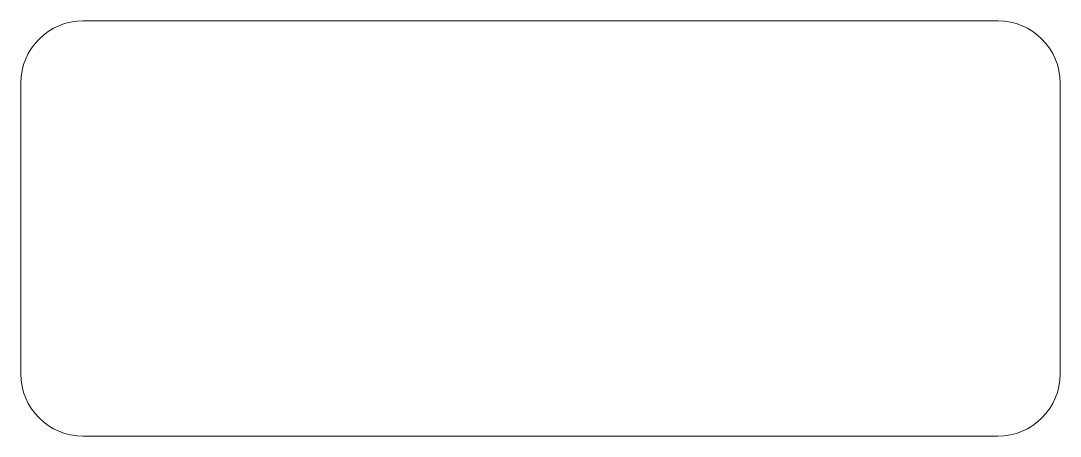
# Model space of a CAD drawing. Header units: millimetres. Extents: x -50 to 0, y 0 to 20.
import ezdxf

# ---------------------------------------------------------------- set-up
doc = ezdxf.new("R2010")
doc.units = ezdxf.units.MM

msp = doc.modelspace()

# ---------------------------------------------------------------- linework, layer by layer
at = {"color": 7, "linetype": 'Continuous', "lineweight": 15}
for p, q in [((-3, 20), (-47, 20)), ((-50, 17), (-50, 3)), ((0, 3), (0, 17)), ((-47, 0), (-3, 0))]:
    msp.add_line(p, q, dxfattribs=at)
for centre, start, end in [((-47, 17), 90, 180), ((-3, 17), 0, 90), ((-47, 3), 180, 270), ((-3, 3), 270, 0)]:
    msp.add_arc(centre, 3, start, end, dxfattribs=at)

doc.saveas('drawing.dxf')
